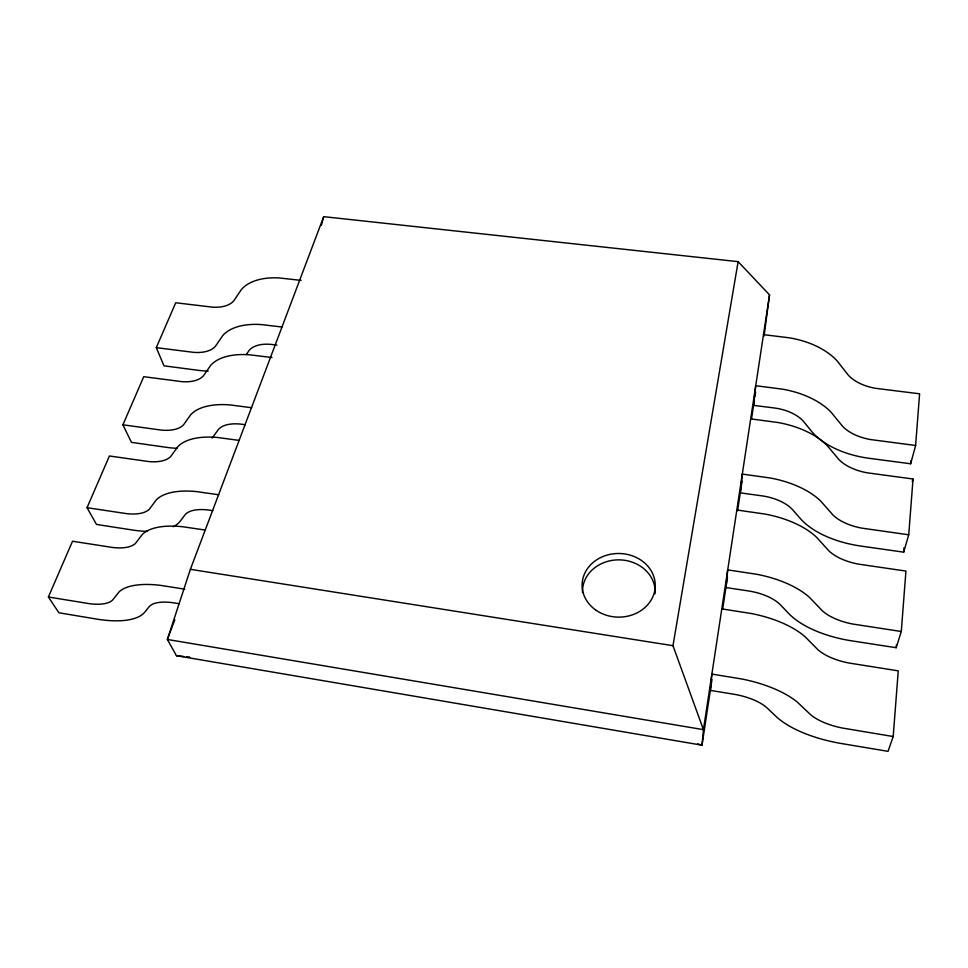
<?xml version="1.0" encoding="UTF-8"?>
<svg xmlns="http://www.w3.org/2000/svg" width="968" height="968" viewBox="0 0 968 968"><rect width="100%" height="100%" fill="white"/><g stroke="black" fill="none" stroke-linecap="round" stroke-linejoin="round"><path stroke-width="1.45" d="M893.198 736.527L842.378 728.045A48.751 20.667 7.8 0 1 810.809 714.88L797.378 702.151A78.069 32.767 9.9 0 0 742.178 679.064L711.879 674.067L710.33 690.39L733.381 694.153A41.334 17.339 9.9 0 1 767.467 708.298L775.767 716.187A87.737 37.22 7.8 0 0 842.112 743.654L888.043 751.337L893.198 736.527L898.256 670.848L848.718 662.983A47.456 21.792 7.1 0 1 817.996 649.782L804.989 636.666A76.085 34.606 9.4 0 0 751.325 613.53L721.789 608.896M901.281 631.499L852.518 623.997A46.682 22.409 6.7 0 1 822.304 610.772L809.55 597.45A74.887 35.634 9.1 0 0 756.795 574.29L727.718 569.886L725.927 587.564L748.058 590.879A39.652 18.852 9.1 0 1 780.668 605.073L788.545 613.337A83.986 40.354 6.7 0 0 852.07 640.913L896.186 647.713L901.281 631.499L905.939 571.072L858.338 564.102A45.496 23.305 5.9 0 1 828.91 550.877L816.556 537.252A73.072 37.123 8.6 0 0 765.192 514.093L736.83 510.003M908.734 534.796L861.847 528.141A44.782 23.801 5.5 0 1 832.879 514.915L820.755 501.121A71.971 37.97 8.2 0 0 770.238 477.998L742.287 474.09L740.278 492.857L761.586 495.798A38.103 20.086 8.2 0 1 792.828 509.979L800.318 518.533A80.574 42.858 5.5 0 0 861.242 546.121L903.701 552.159L908.734 534.796L913.03 479.003L867.231 472.82A43.705 24.515 4.7 0 1 838.978 459.619L827.204 445.595A70.289 39.18 7.7 0 0 777.982 422.508L750.684 418.878M915.619 445.474L870.462 439.545A43.052 24.914 4.2 0 1 842.656 426.368L831.088 412.223A69.285 39.845 7.3 0 0 782.628 389.184L755.718 385.712L753.552 405.362L774.073 407.951A36.687 21.09 7.3 0 1 804.069 422.084L811.196 430.869A77.452 44.843 4.2 0 0 869.736 458.396L910.658 463.769L915.619 445.474L919.6 393.807L875.459 388.301A42.06 25.471 3.4 0 1 848.307 375.161L837.066 360.834A67.736 40.825 6.7 0 0 789.791 337.88L763.486 334.65M896.186 647.713L896.428 644.736M903.701 552.159L904.051 547.682M910.658 463.769L910.888 460.756M711.976 679.5L702.018 745.191L176.43 655.699L167.379 639.461L190.381 569.317L323.699 216.663L738.124 261.65L769.536 294.877L764.067 336.029M769.536 294.877L703.433 729.654L702.018 745.191L697.698 743.908M722.624 609.32L727.488 577.206M737.568 510.777L742.081 481.048M751.495 418.962L754.459 399.409M754.859 396.747L755.585 391.967M174.833 619.653L167.379 639.461L703.433 729.654L672.978 645.692L738.124 261.65M321.364 225.29L323.699 216.663M912.267 481.774L913.03 479.003M179.007 603.705L174.712 603.004A38.272 15.113 18.7 0 0 149.132 606.755L144.849 612.054A78.602 30.601 20.4 0 1 96.304 619.024L58.903 612.78L48.4 596.99L72.515 541.245L112.905 547.513A42.628 18.005 20.9 0 0 135.472 543.387L142.441 534.3A70.567 30.25 19.1 0 1 182.795 526.749L205.446 530.089M147.317 531.371A75.552 33.456 21.3 0 1 132.701 530.04L96.498 524.45L87.035 507.704L109.42 455.976L148.528 461.542A41.019 19.421 21.8 0 0 170.707 456.509L177.87 446.635A67.954 32.634 19.7 0 1 217.449 437.476L239.338 440.416M176.987 448.305A72.757 35.804 22.1 0 1 166.532 447.337L131.43 442.352L122.912 424.807L143.736 376.685L181.645 381.634A39.543 20.582 22.7 0 0 203.425 375.838L210.746 365.287A65.522 34.606 20.3 0 1 249.55 354.784L271.996 357.531M208.205 371.083A70.168 37.728 23.1 0 1 198.053 370.296L164.003 365.831L156.296 347.645L175.728 302.754L212.512 307.159A38.175 21.526 23.7 0 0 233.893 300.709L241.334 289.613A63.283 36.239 21 0 1 279.377 277.961L301.108 280.381M246.32 354.518L248.631 351.154A34.231 18.67 20.6 0 1 272.722 344.584L276.909 345.104M176.43 655.699L183.835 656.473M186.788 656.776L189.752 657.078M281.978 327.015L261.275 324.57A64.638 35.271 20.6 0 0 222.773 335.545L215.392 346.314A38.998 20.969 23.1 0 1 193.769 352.376L156.296 347.645M251.692 407.734L230.082 404.926A66.998 33.444 19.9 0 0 190.805 414.631L183.569 424.783A40.438 19.892 22.1 0 1 161.547 430.131L122.912 424.807M245.352 424.734L242.472 424.335A35.477 17.702 19.9 0 0 217.897 430.119L213.359 436.459A72.757 35.804 22.1 0 1 212.077 438.056M218.792 494.769L196.444 491.587A69.539 31.23 19.3 0 0 156.392 499.778L149.338 509.192A41.999 18.586 21.3 0 1 126.917 513.681L87.035 507.704M212.875 510.68L209.899 510.233A36.82 16.529 19.3 0 0 184.815 515.085L180.387 520.953A75.552 33.456 21.3 0 1 173.187 526.761M190.381 569.317L672.978 645.692M184.815 589.173L160.071 585.301A72.285 28.544 18.7 0 0 119.233 591.714L112.421 600.233A43.681 17 20.4 0 1 89.613 603.717L48.4 596.99M582.506 592.549A36.324 31.69 0.8 0 1 619.411 559.867A36.324 31.69 0.8 0 1 655.034 593.844M595.695 609.997A36.578 31.823 0.7 0 0 654.816 590.359A36.578 31.823 0.7 0 0 605.557 555.571A36.578 31.823 0.7 0 0 595.695 609.997"/></g></svg>
